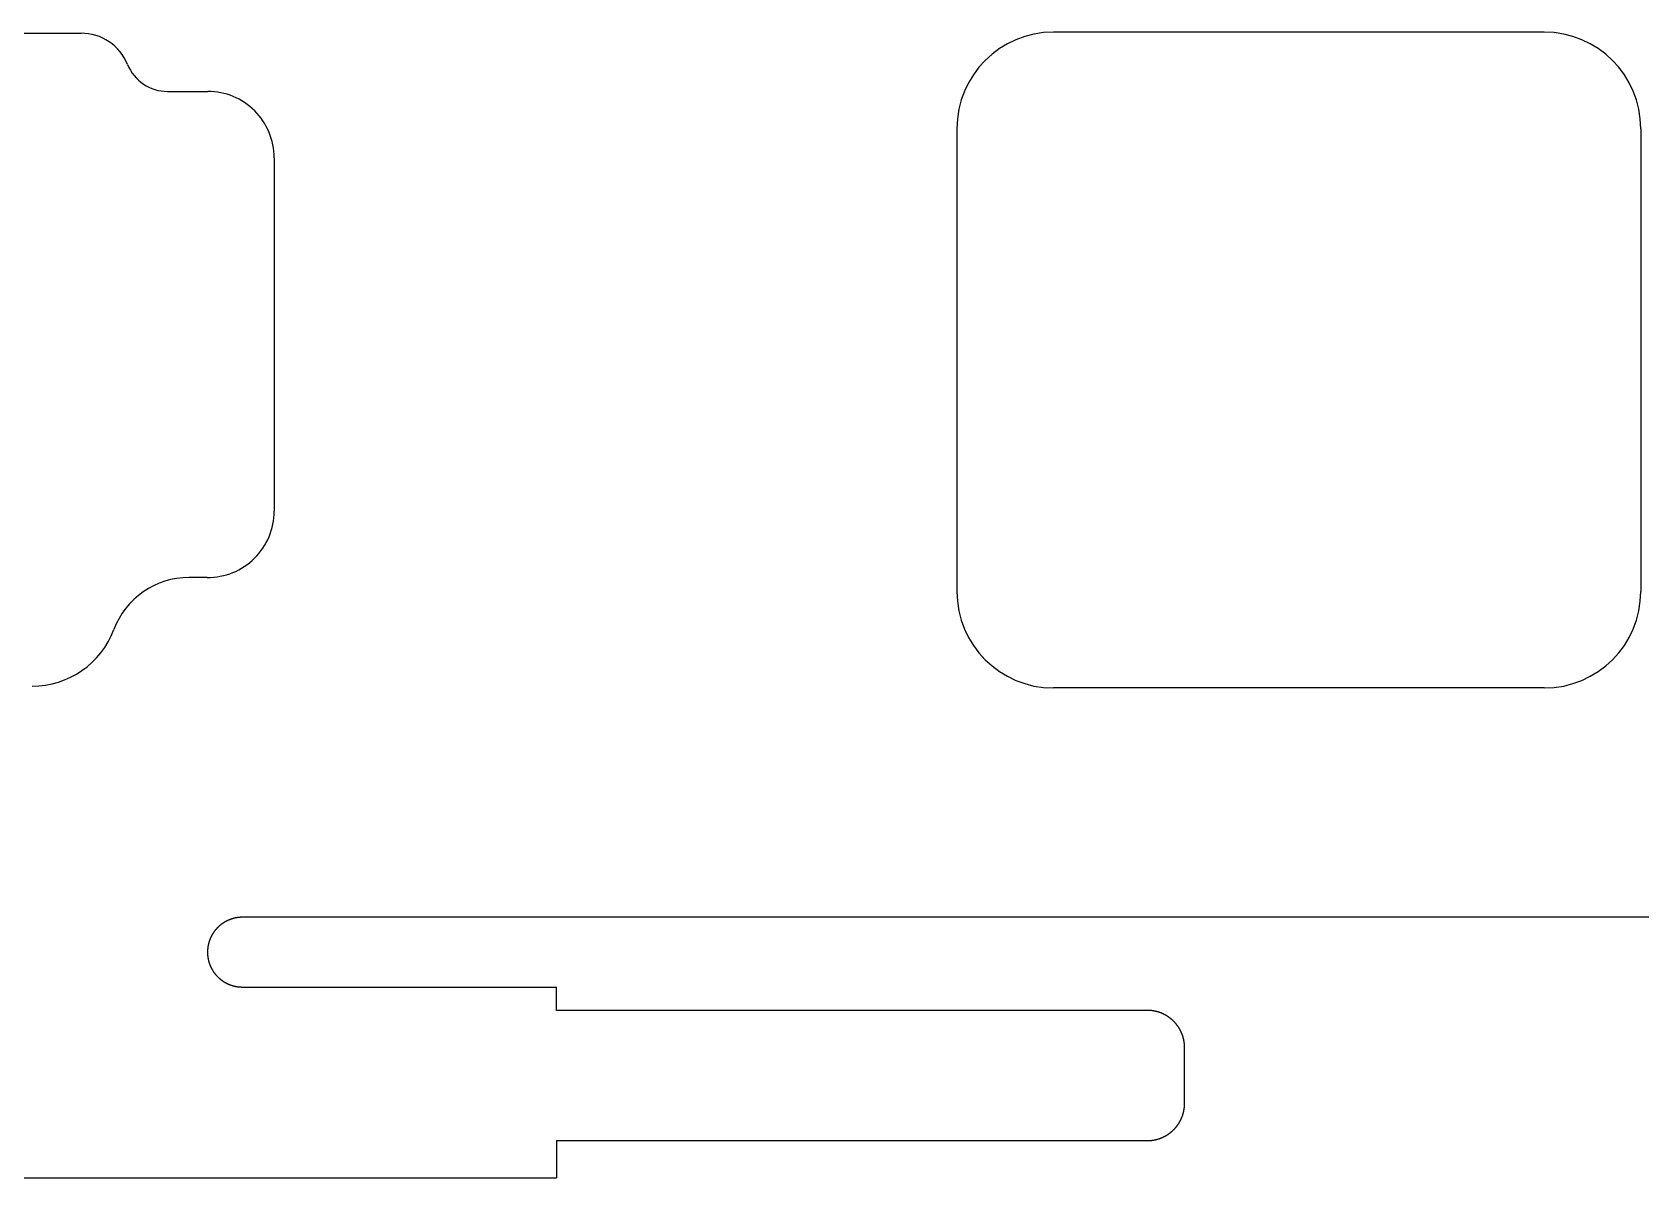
# Model space of a CAD drawing. Header units: millimetres. Extents: x -11 to 340, y -118 to 18.
# Drawn here: x 168.04 to 202.61, y -117.6 to -92.96 of the extents above; entities that cross this region are included whole.
import ezdxf

# ---------------------------------------------------------------- set-up
doc = ezdxf.new("R2010")
doc.units = ezdxf.units.MM
doc.header["$MEASUREMENT"] = 0
doc.layers.add('BLACK', color=7, linetype='CONTINUOUS')

msp = doc.modelspace()

# ---------------------------------------------------------------- linework, layer by layer
at = {"layer": 'BLACK', "linetype": 'Continuous'}
for p, q in [((145.234875, -92.9849), (169.090075, -92.9849)), ((200.5375, -92.9625), (189.987499, -92.9625)), ((170.947275, -94.23706), (171.812875, -94.23706)), ((187.9125, -95.0375), (187.9125, -104.987501)), ((202.6125, -95.0375), (202.6125, -104.9875)), ((173.237865, -95.66206), (173.237865, -103.2629)), ((171.800958, -104.68794), (171.408825, -104.68794)), ((200.5375, -107.0625), (189.9875, -107.0625)), ((172.349714, -112.021298), (172.342311, -112.023455)), ((172.357139, -112.019217), (172.349714, -112.021298)), ((172.364586, -112.017213), (172.357139, -112.019217)), ((172.372054, -112.015286), (172.364586, -112.017213)), ((172.379542, -112.013436), (172.372054, -112.015286)), ((172.387051, -112.011664), (172.379542, -112.013436)), ((172.394579, -112.009969), (172.387051, -112.011664)), ((172.402126, -112.008352), (172.394579, -112.009969)), ((172.409691, -112.006813), (172.402126, -112.008352)), ((172.417274, -112.005351), (172.409691, -112.006813)), ((172.424874, -112.003968), (172.417274, -112.005351)), ((172.432492, -112.002663), (172.424874, -112.003968)), ((172.440125, -112.001436), (172.432492, -112.002663)), ((172.447774, -112.000287), (172.440125, -112.001436)), ((172.455438, -111.999217), (172.447774, -112.000287)), ((172.463117, -111.998226), (172.455438, -111.999217)), ((172.470811, -111.997313), (172.463117, -111.998226)), ((172.478518, -111.996479), (172.470811, -111.997313)), ((172.486238, -111.995725), (172.478518, -111.996479)), ((172.493971, -111.995049), (172.486238, -111.995725)), ((172.501717, -111.994452), (172.493971, -111.995049)), ((172.509475, -111.993935), (172.501717, -111.994452)), ((172.517244, -111.993497), (172.509475, -111.993935)), ((172.525025, -111.993138), (172.517244, -111.993497)), ((172.532816, -111.992859), (172.525025, -111.993138)), ((172.540618, -111.99266), (172.532816, -111.992859)), ((172.548429, -111.99254), (172.540618, -111.99266)), ((172.55625, -111.9925), (172.548429, -111.99254)), ((216.76605, -111.9925), (172.55625, -111.9925)), ((171.908118, -112.364866), (171.906174, -112.368215)), ((171.91008, -112.361526), (171.908118, -112.364866)), ((171.912058, -112.358197), (171.91008, -112.361526)), ((171.914055, -112.354877), (171.912058, -112.358197)), ((171.916068, -112.351567), (171.914055, -112.354877)), ((171.9181, -112.348267), (171.916068, -112.351567)), ((171.920148, -112.344978), (171.9181, -112.348267)), ((171.922213, -112.341698), (171.920148, -112.344978)), ((171.924296, -112.33843), (171.922213, -112.341698)), ((171.926396, -112.335171), (171.924296, -112.33843)), ((171.928512, -112.331924), (171.926396, -112.335171)), ((171.930646, -112.328686), (171.928512, -112.331924)), ((171.932796, -112.32546), (171.930646, -112.328686)), ((171.934964, -112.322244), (171.932796, -112.32546)), ((171.937148, -112.31904), (171.934964, -112.322244)), ((171.939349, -112.315845), (171.937148, -112.31904)), ((171.941566, -112.312663), (171.939349, -112.315845)), ((171.9438, -112.309491), (171.941566, -112.312663)), ((171.946051, -112.306332), (171.9438, -112.309491)), ((171.948318, -112.303182), (171.946051, -112.306332)), ((171.950601, -112.300045), (171.948318, -112.303182)), ((171.952901, -112.296919), (171.950601, -112.300045)), ((171.955217, -112.293806), (171.952901, -112.296919)), ((171.95755, -112.290703), (171.955217, -112.293806)), ((171.959898, -112.287613), (171.95755, -112.290703)), ((171.962262, -112.284534), (171.959898, -112.287613)), ((171.964643, -112.281467), (171.962262, -112.284534)), ((171.967039, -112.278413), (171.964643, -112.281467)), ((171.969451, -112.275371), (171.967039, -112.278413)), ((171.97188, -112.27234), (171.969451, -112.275371)), ((171.974323, -112.269323), (171.97188, -112.27234)), ((171.976783, -112.266317), (171.974323, -112.269323)), ((171.979258, -112.263325), (171.976783, -112.266317)), ((171.981749, -112.260345), (171.979258, -112.263325)), ((171.984254, -112.257378), (171.981749, -112.260345)), ((171.986776, -112.254423), (171.984254, -112.257378)), ((171.989312, -112.251482), (171.986776, -112.254423)), ((171.991864, -112.248553), (171.989312, -112.251482)), ((171.994431, -112.245638), (171.991864, -112.248553)), ((171.997013, -112.242735), (171.994431, -112.245638)), ((171.99961, -112.239846), (171.997013, -112.242735)), ((172.002222, -112.23697), (171.99961, -112.239846)), ((172.004849, -112.234108), (172.002222, -112.23697)), ((172.007491, -112.231259), (172.004849, -112.234108)), ((172.010147, -112.228424), (172.007491, -112.231259)), ((172.012818, -112.225603), (172.010147, -112.228424)), ((172.015503, -112.222795), (172.012818, -112.225603)), ((172.018202, -112.220001), (172.015503, -112.222795)), ((172.020917, -112.217221), (172.018202, -112.220001)), ((172.023645, -112.214455), (172.020917, -112.217221)), ((172.026387, -112.211703), (172.023645, -112.214455)), ((172.031915, -112.206242), (172.026387, -112.211703)), ((172.037498, -112.200838), (172.031915, -112.206242)), ((172.043136, -112.195493), (172.037498, -112.200838)), ((172.048828, -112.190206), (172.043136, -112.195493)), ((172.054575, -112.184978), (172.048828, -112.190206)), ((172.060374, -112.17981), (172.054575, -112.184978)), ((172.066226, -112.174702), (172.060374, -112.17981)), ((172.072129, -112.169656), (172.066226, -112.174702)), ((172.078083, -112.164671), (172.072129, -112.169656)), ((172.084087, -112.159749), (172.078083, -112.164671)), ((172.090141, -112.154889), (172.084087, -112.159749)), ((172.096244, -112.150093), (172.090141, -112.154889)), ((172.102395, -112.145361), (172.096244, -112.150093)), ((172.108593, -112.140693), (172.102395, -112.145361)), ((172.114838, -112.13609), (172.108593, -112.140693)), ((172.121128, -112.131553), (172.114838, -112.13609)), ((172.127464, -112.127081), (172.121128, -112.131553)), ((172.133844, -112.122676), (172.127464, -112.127081)), ((172.140268, -112.118338), (172.133844, -112.122676)), ((172.146734, -112.114068), (172.140268, -112.118338)), ((172.153243, -112.109866), (172.146734, -112.114068)), ((172.159794, -112.105732), (172.153243, -112.109866)), ((172.166385, -112.101666), (172.159794, -112.105732)), ((172.173016, -112.09767), (172.166385, -112.101666)), ((172.179687, -112.093744), (172.173016, -112.09767)), ((172.186396, -112.089887), (172.179687, -112.093744)), ((172.193142, -112.086102), (172.186396, -112.089887)), ((172.199926, -112.082386), (172.193142, -112.086102)), ((172.206747, -112.078743), (172.199926, -112.082386)), ((172.213603, -112.07517), (172.206747, -112.078743)), ((172.220493, -112.07167), (172.213603, -112.07517)), ((172.227419, -112.068242), (172.220493, -112.07167)), ((172.234377, -112.064886), (172.227419, -112.068242)), ((172.241369, -112.061604), (172.234377, -112.064886)), ((172.248392, -112.058394), (172.241369, -112.061604)), ((172.255447, -112.055258), (172.248392, -112.058394)), ((172.262533, -112.052196), (172.255447, -112.055258)), ((172.269648, -112.049208), (172.262533, -112.052196)), ((172.276793, -112.046294), (172.269648, -112.049208)), ((172.283967, -112.043455), (172.276793, -112.046294)), ((172.291169, -112.040691), (172.283967, -112.043455)), ((172.298398, -112.038002), (172.291169, -112.040691)), ((172.305654, -112.035388), (172.298398, -112.038002)), ((172.312936, -112.032849), (172.305654, -112.035388)), ((172.320243, -112.030387), (172.312936, -112.032849)), ((172.327575, -112.028), (172.320243, -112.030387)), ((172.334931, -112.02569), (172.327575, -112.028)), ((172.342311, -112.023455), (172.334931, -112.02569)), ((171.806923, -112.710444), (171.806769, -112.714341)), ((171.807097, -112.706547), (171.806923, -112.710444)), ((171.80729, -112.702655), (171.807097, -112.706547)), ((171.807504, -112.698763), (171.80729, -112.702655)), ((171.807738, -112.694877), (171.807504, -112.698763)), ((171.807991, -112.690991), (171.807738, -112.694877)), ((171.808264, -112.687111), (171.807991, -112.690991)), ((171.808558, -112.683231), (171.808264, -112.687111)), ((171.808871, -112.679356), (171.808558, -112.683231)), ((171.809203, -112.675483), (171.808871, -112.679356)), ((171.809556, -112.671615), (171.809203, -112.675483)), ((171.809929, -112.667747), (171.809556, -112.671615)), ((171.810321, -112.663886), (171.809929, -112.667747)), ((171.810733, -112.660025), (171.810321, -112.663886)), ((171.811165, -112.656171), (171.810733, -112.660025)), ((171.811616, -112.652317), (171.811165, -112.656171)), ((171.812088, -112.648469), (171.811616, -112.652317)), ((171.812579, -112.644622), (171.812088, -112.648469)), ((171.81309, -112.640782), (171.812579, -112.644622)), ((171.81362, -112.636943), (171.81309, -112.640782)), ((171.81417, -112.63311), (171.81362, -112.636943)), ((171.81474, -112.629278), (171.81417, -112.63311)), ((171.81533, -112.625453), (171.81474, -112.629278)), ((171.815939, -112.621629), (171.81533, -112.625453)), ((171.816568, -112.617812), (171.815939, -112.621629)), ((171.817216, -112.613996), (171.816568, -112.617812)), ((171.817884, -112.610187), (171.817216, -112.613996)), ((171.818572, -112.60638), (171.817884, -112.610187)), ((171.819279, -112.602579), (171.818572, -112.60638)), ((171.820006, -112.598781), (171.819279, -112.602579)), ((171.820752, -112.594989), (171.820006, -112.598781)), ((171.821518, -112.591199), (171.820752, -112.594989)), ((171.822303, -112.587416), (171.821518, -112.591199)), ((171.823108, -112.583636), (171.822303, -112.587416)), ((171.823932, -112.579862), (171.823108, -112.583636)), ((171.824776, -112.576091), (171.823932, -112.579862)), ((171.825639, -112.572327), (171.824776, -112.576091)), ((171.826522, -112.568566), (171.825639, -112.572327)), ((171.827424, -112.564812), (171.826522, -112.568566)), ((171.828346, -112.561061), (171.827424, -112.564812)), ((171.829286, -112.557317), (171.828346, -112.561061)), ((171.830246, -112.553576), (171.829286, -112.557317)), ((171.831226, -112.549843), (171.830246, -112.553576)), ((171.832225, -112.546112), (171.831226, -112.549843)), ((171.833242, -112.54239), (171.832225, -112.546112)), ((171.83428, -112.53867), (171.833242, -112.54239)), ((171.835336, -112.534958), (171.83428, -112.53867)), ((171.836412, -112.53125), (171.835336, -112.534958)), ((171.837507, -112.52755), (171.836412, -112.53125)), ((171.838621, -112.523853), (171.837507, -112.52755)), ((171.839754, -112.520165), (171.838621, -112.523853)), ((171.840907, -112.51648), (171.839754, -112.520165)), ((171.842078, -112.512803), (171.840907, -112.51648)), ((171.843269, -112.50913), (171.842078, -112.512803)), ((171.844478, -112.505466), (171.843269, -112.50913)), ((171.845707, -112.501805), (171.844478, -112.505466)), ((171.846954, -112.498154), (171.845707, -112.501805)), ((171.848221, -112.494506), (171.846954, -112.498154)), ((171.849506, -112.490867), (171.848221, -112.494506)), ((171.850811, -112.487233), (171.849506, -112.490867)), ((171.852134, -112.483607), (171.850811, -112.487233)), ((171.853476, -112.479986), (171.852134, -112.483607)), ((171.854837, -112.476374), (171.853476, -112.479986)), ((171.856217, -112.472766), (171.854837, -112.476374)), ((171.857615, -112.469168), (171.856217, -112.472766)), ((171.859032, -112.465575), (171.857615, -112.469168)), ((171.860468, -112.461991), (171.859032, -112.465575)), ((171.861923, -112.458412), (171.860468, -112.461991)), ((171.863396, -112.454842), (171.861923, -112.458412)), ((171.864888, -112.451278), (171.863396, -112.454842)), ((171.866398, -112.447724), (171.864888, -112.451278)), ((171.867927, -112.444175), (171.866398, -112.447724)), ((171.869474, -112.440635), (171.867927, -112.444175)), ((171.871041, -112.437102), (171.869474, -112.440635)), ((171.872625, -112.433578), (171.871041, -112.437102)), ((171.874228, -112.43006), (171.872625, -112.433578)), ((171.875848, -112.426552), (171.874228, -112.43006)), ((171.877488, -112.423051), (171.875848, -112.426552)), ((171.879145, -112.419559), (171.877488, -112.423051)), ((171.880822, -112.416074), (171.879145, -112.419559)), ((171.882515, -112.412599), (171.880822, -112.416074)), ((171.884228, -112.409131), (171.882515, -112.412599)), ((171.885958, -112.405673), (171.884228, -112.409131)), ((171.887707, -112.402222), (171.885958, -112.405673)), ((171.889473, -112.398781), (171.887707, -112.402222)), ((171.891257, -112.395348), (171.889473, -112.398781)), ((171.893059, -112.391925), (171.891257, -112.395348)), ((171.89488, -112.388509), (171.893059, -112.391925)), ((171.896717, -112.385104), (171.89488, -112.388509)), ((171.898574, -112.381707), (171.896717, -112.385104)), ((171.900447, -112.378321), (171.898574, -112.381707)), ((171.902339, -112.374942), (171.900447, -112.378321)), ((171.904247, -112.371574), (171.902339, -112.374942)), ((171.906174, -112.368215), (171.904247, -112.371574)), ((171.806265, -112.737786), (171.80625, -112.741704)), ((171.80625, -112.741704), (171.80625, -112.7425)), ((171.80625, -112.7425), (171.80629, -112.750321)), ((171.806299, -112.733874), (171.806265, -112.737786)), ((171.80629, -112.750321), (171.80641, -112.758132)), ((171.806353, -112.729961), (171.806299, -112.733874)), ((171.806427, -112.726054), (171.806353, -112.729961)), ((171.80641, -112.758132), (171.806609, -112.765934)), ((171.806521, -112.722146), (171.806427, -112.726054)), ((171.806635, -112.718243), (171.806521, -112.722146)), ((171.806609, -112.765934), (171.806888, -112.773725)), ((171.806769, -112.714341), (171.806635, -112.718243)), ((171.806888, -112.773725), (171.807247, -112.781506)), ((171.807247, -112.781506), (171.807685, -112.789275)), ((171.807685, -112.789275), (171.808202, -112.797033)), ((171.808202, -112.797033), (171.808799, -112.804779)), ((171.808799, -112.804779), (171.809475, -112.812512)), ((171.809475, -112.812512), (171.810229, -112.820232)), ((171.810229, -112.820232), (171.811063, -112.82794)), ((171.811063, -112.82794), (171.811976, -112.835633)), ((171.811976, -112.835633), (171.812967, -112.843312)), ((171.812967, -112.843312), (171.814037, -112.850976)), ((171.814037, -112.850976), (171.815186, -112.858625)), ((171.815186, -112.858625), (171.816413, -112.866259)), ((171.816413, -112.866259), (171.817718, -112.873876)), ((171.817718, -112.873876), (171.819101, -112.881476)), ((171.819101, -112.881476), (171.820563, -112.889059)), ((171.820563, -112.889059), (171.822102, -112.896624)), ((171.822102, -112.896624), (171.823719, -112.904171)), ((171.823719, -112.904171), (171.825414, -112.911699)), ((171.825414, -112.911699), (171.827186, -112.919208)), ((171.827186, -112.919208), (171.829036, -112.926696)), ((171.829036, -112.926696), (171.830963, -112.934164)), ((171.830963, -112.934164), (171.832967, -112.941611)), ((171.832967, -112.941611), (171.835048, -112.949036)), ((171.835048, -112.949036), (171.837205, -112.956439)), ((171.837205, -112.956439), (171.83944, -112.963819)), ((171.83944, -112.963819), (171.84175, -112.971175)), ((171.84175, -112.971175), (171.844137, -112.978507)), ((171.844137, -112.978507), (171.846599, -112.985815)), ((171.846599, -112.985815), (171.849138, -112.993097)), ((171.849138, -112.993097), (171.851751, -113.000352)), ((171.851751, -113.000352), (171.854441, -113.007582)), ((171.854441, -113.007582), (171.857205, -113.014783)), ((171.857205, -113.014783), (171.860044, -113.021957)), ((171.860044, -113.021957), (171.862958, -113.029102)), ((171.862958, -113.029102), (171.865946, -113.036218)), ((171.865946, -113.036218), (171.869008, -113.043303)), ((171.869008, -113.043303), (171.872144, -113.050358)), ((171.872144, -113.050358), (171.875354, -113.057382)), ((171.875354, -113.057382), (171.878636, -113.064373)), ((171.878636, -113.064373), (171.881992, -113.071332)), ((171.881992, -113.071332), (171.88542, -113.078257)), ((171.88542, -113.078257), (171.88892, -113.085148)), ((171.88892, -113.085148), (171.892493, -113.092004)), ((171.892493, -113.092004), (171.896136, -113.098824)), ((171.896136, -113.098824), (171.899851, -113.105608)), ((171.899851, -113.105608), (171.903637, -113.112355)), ((171.903637, -113.112355), (171.907494, -113.119064)), ((171.907494, -113.119064), (171.91142, -113.125734)), ((171.91142, -113.125734), (171.915416, -113.132365)), ((171.915416, -113.132365), (171.919481, -113.138956)), ((171.919481, -113.138956), (171.923616, -113.145507)), ((171.923616, -113.145507), (171.927818, -113.152016)), ((171.927818, -113.152016), (171.932088, -113.158483)), ((171.932088, -113.158483), (171.936426, -113.164906)), ((171.936426, -113.164906), (171.940831, -113.171286)), ((171.940831, -113.171286), (171.945302, -113.177622)), ((171.945302, -113.177622), (171.94984, -113.183913)), ((171.94984, -113.183913), (171.954443, -113.190157)), ((171.954443, -113.190157), (171.95911, -113.196355)), ((171.95911, -113.196355), (171.963843, -113.202506)), ((171.963843, -113.202506), (171.968639, -113.208609)), ((171.968639, -113.208609), (171.973499, -113.214663)), ((171.973499, -113.214663), (171.978421, -113.220667)), ((171.978421, -113.220667), (171.983406, -113.226621)), ((171.983406, -113.226621), (171.988452, -113.232525)), ((171.988452, -113.232525), (171.99356, -113.238376)), ((171.99356, -113.238376), (171.998728, -113.244175)), ((171.998728, -113.244175), (172.003955, -113.249922)), ((172.003955, -113.249922), (172.009242, -113.255614)), ((172.009242, -113.255614), (172.014588, -113.261252)), ((172.014588, -113.261252), (172.019992, -113.266835)), ((172.019992, -113.266835), (172.025453, -113.272363)), ((172.025453, -113.272363), (172.028205, -113.275105)), ((172.028205, -113.275105), (172.030971, -113.277834)), ((172.030971, -113.277834), (172.033751, -113.280548)), ((172.033751, -113.280548), (172.036545, -113.283247)), ((172.036545, -113.283247), (172.039352, -113.285933)), ((172.039352, -113.285933), (172.042174, -113.288603)), ((172.042174, -113.288603), (172.045009, -113.29126)), ((172.045009, -113.29126), (172.047858, -113.293901)), ((172.047858, -113.293901), (172.05072, -113.296528)), ((172.05072, -113.296528), (172.053596, -113.29914)), ((172.053596, -113.29914), (172.056485, -113.301737)), ((172.056485, -113.301737), (172.059387, -113.304319)), ((172.059387, -113.304319), (172.062303, -113.306886)), ((172.062303, -113.306886), (172.065231, -113.309438)), ((172.065231, -113.309438), (172.068173, -113.311974)), ((172.068173, -113.311974), (172.071127, -113.314496)), ((172.071127, -113.314496), (172.074094, -113.317002)), ((172.074094, -113.317002), (172.077075, -113.319492)), ((172.077075, -113.319492), (172.080067, -113.321967)), ((172.080067, -113.321967), (172.083073, -113.324427)), ((172.083073, -113.324427), (172.08609, -113.32687)), ((172.08609, -113.32687), (172.08912, -113.329299)), ((172.08912, -113.329299), (172.092162, -113.331711)), ((172.092162, -113.331711), (172.095217, -113.334107)), ((172.095217, -113.334107), (172.098283, -113.336488)), ((172.098283, -113.336488), (172.101362, -113.338852)), ((172.101362, -113.338852), (172.104452, -113.3412)), ((172.104452, -113.3412), (172.107555, -113.343533)), ((172.107555, -113.343533), (172.110669, -113.345849)), ((172.110669, -113.345849), (172.113795, -113.348149)), ((172.113795, -113.348149), (172.116932, -113.350432)), ((172.116932, -113.350432), (172.120081, -113.352699)), ((172.120081, -113.352699), (172.123241, -113.35495)), ((172.123241, -113.35495), (172.126413, -113.357184)), ((172.126413, -113.357184), (172.129595, -113.359401)), ((172.129595, -113.359401), (172.132789, -113.361602)), ((172.132789, -113.361602), (172.135994, -113.363786)), ((172.135994, -113.363786), (172.13921, -113.365954)), ((172.13921, -113.365954), (172.142436, -113.368104)), ((172.142436, -113.368104), (172.145673, -113.370238)), ((172.145673, -113.370238), (172.148921, -113.372354)), ((172.148921, -113.372354), (172.15218, -113.374454)), ((172.15218, -113.374454), (172.155448, -113.376537)), ((172.155448, -113.376537), (172.158728, -113.378602)), ((172.158728, -113.378602), (172.162017, -113.38065)), ((172.162017, -113.38065), (172.165317, -113.382682)), ((172.165317, -113.382682), (172.168626, -113.384695)), ((172.168626, -113.384695), (172.171947, -113.386692)), ((172.171947, -113.386692), (172.175276, -113.38867)), ((172.175276, -113.38867), (172.178616, -113.390632)), ((172.178616, -113.390632), (172.181964, -113.392576)), ((172.181964, -113.392576), (172.185324, -113.394503)), ((172.185324, -113.394503), (172.188692, -113.396412)), ((172.188692, -113.396412), (172.19207, -113.398303)), ((172.19207, -113.398303), (172.195457, -113.400176)), ((172.195457, -113.400176), (172.198854, -113.402033)), ((172.198854, -113.402033), (172.202259, -113.40387)), ((172.202259, -113.40387), (172.205674, -113.405691)), ((172.205674, -113.405691), (172.209097, -113.407493)), ((172.209097, -113.407493), (172.212531, -113.409277)), ((172.212531, -113.409277), (172.215972, -113.411043)), ((172.215972, -113.411043), (172.219423, -113.412792)), ((172.219423, -113.412792), (172.222881, -113.414522)), ((172.222881, -113.414522), (172.226349, -113.416235)), ((172.226349, -113.416235), (172.229824, -113.417928)), ((172.229824, -113.417928), (172.233309, -113.419605)), ((172.233309, -113.419605), (172.2368, -113.421262)), ((172.2368, -113.421262), (172.240302, -113.422902)), ((172.240302, -113.422902), (172.24381, -113.424522)), ((172.24381, -113.424522), (172.247328, -113.426125)), ((172.247328, -113.426125), (172.250851, -113.427709)), ((172.250851, -113.427709), (172.254385, -113.429275)), ((172.254385, -113.429275), (172.257924, -113.430823)), ((172.257924, -113.430823), (172.261473, -113.432352)), ((172.261473, -113.432352), (172.265028, -113.433862)), ((172.265028, -113.433862), (172.268592, -113.435354)), ((172.268592, -113.435354), (172.272162, -113.436827)), ((172.272162, -113.436827), (172.27574, -113.438282)), ((172.27574, -113.438282), (172.279324, -113.439718)), ((172.279324, -113.439718), (172.282918, -113.441135)), ((172.282918, -113.441135), (172.286516, -113.442533)), ((172.286516, -113.442533), (172.290123, -113.443913)), ((172.290123, -113.443913), (172.293735, -113.445274)), ((172.293735, -113.445274), (172.297356, -113.446616)), ((172.297356, -113.446616), (172.300982, -113.447939)), ((172.300982, -113.447939), (172.304617, -113.449244)), ((172.304617, -113.449244), (172.308256, -113.450529)), ((172.308256, -113.450529), (172.311903, -113.451796)), ((172.311903, -113.451796), (172.315555, -113.453043)), ((172.315555, -113.453043), (172.319215, -113.454272)), ((172.319215, -113.454272), (172.32288, -113.455481)), ((172.32288, -113.455481), (172.326553, -113.456672)), ((172.326553, -113.456672), (172.330229, -113.457843)), ((172.330229, -113.457843), (172.333914, -113.458996)), ((172.333914, -113.458996), (172.337603, -113.460129)), ((172.337603, -113.460129), (172.3413, -113.461243)), ((172.3413, -113.461243), (172.345, -113.462338)), ((172.345, -113.462338), (172.348708, -113.463414)), ((172.348708, -113.463414), (172.35242, -113.46447)), ((172.35242, -113.46447), (172.356139, -113.465508)), ((172.356139, -113.465508), (172.359862, -113.466525)), ((172.359862, -113.466525), (172.363592, -113.467524)), ((172.363592, -113.467524), (172.367326, -113.468504)), ((172.367326, -113.468504), (172.371067, -113.469464)), ((172.371067, -113.469464), (172.37481, -113.470404)), ((172.37481, -113.470404), (172.378562, -113.471326)), ((172.378562, -113.471326), (172.382316, -113.472228)), ((172.382316, -113.472228), (172.386077, -113.473111)), ((172.386077, -113.473111), (172.389841, -113.473974)), ((172.389841, -113.473974), (172.393612, -113.474818)), ((172.393612, -113.474818), (172.397385, -113.475642)), ((172.397385, -113.475642), (172.401166, -113.476447)), ((172.401166, -113.476447), (172.404949, -113.477232)), ((172.404949, -113.477232), (172.408738, -113.477998)), ((172.408738, -113.477998), (172.41253, -113.478744)), ((172.41253, -113.478744), (172.416329, -113.479471)), ((172.416329, -113.479471), (172.420129, -113.480178)), ((172.420129, -113.480178), (172.423937, -113.480866)), ((172.423937, -113.480866), (172.427746, -113.481534)), ((172.427746, -113.481534), (172.431561, -113.482182)), ((172.431561, -113.482182), (172.435379, -113.482811)), ((172.435379, -113.482811), (172.439202, -113.48342)), ((172.439202, -113.48342), (172.443028, -113.48401)), ((172.443028, -113.48401), (172.446859, -113.48458)), ((172.446859, -113.48458), (172.450692, -113.48513)), ((172.450692, -113.48513), (172.454532, -113.48566)), ((172.454532, -113.48566), (172.458372, -113.486171)), ((172.458372, -113.486171), (172.462219, -113.486662)), ((172.462219, -113.486662), (172.466067, -113.487134)), ((172.466067, -113.487134), (172.46992, -113.487585)), ((172.46992, -113.487585), (172.473775, -113.488017)), ((172.473775, -113.488017), (172.477636, -113.488429)), ((172.477636, -113.488429), (172.481497, -113.488821)), ((172.481497, -113.488821), (172.485364, -113.489194)), ((172.485364, -113.489194), (172.489232, -113.489547)), ((172.489232, -113.489547), (172.493106, -113.489879)), ((172.493106, -113.489879), (172.49698, -113.490192)), ((172.49698, -113.490192), (172.50086, -113.490486)), ((172.50086, -113.490486), (172.504741, -113.490759)), ((172.504741, -113.490759), (172.508627, -113.491012)), ((172.508627, -113.491012), (172.512513, -113.491246)), ((172.512513, -113.491246), (172.516404, -113.49146)), ((172.516404, -113.49146), (172.520296, -113.491653)), ((172.520296, -113.491653), (172.524194, -113.491827)), ((172.524194, -113.491827), (172.528091, -113.491981)), ((172.528091, -113.491981), (172.531993, -113.492115)), ((172.531993, -113.492115), (172.535896, -113.492229)), ((172.535896, -113.492229), (172.539803, -113.492323)), ((172.539803, -113.492323), (172.543711, -113.492397)), ((172.543711, -113.492397), (172.547624, -113.492451)), ((172.547624, -113.492451), (172.551536, -113.492485)), ((172.551536, -113.492485), (172.555453, -113.4925)), ((172.555453, -113.4925), (172.55625, -113.4925)), ((172.55625, -113.4925), (179.30625, -113.4925)), ((179.30625, -113.995029), (179.30625, -113.4925)), ((192.00625, -113.995029), (179.30625, -113.995029)), ((192.006978, -113.995029), (192.00625, -113.995029)), ((192.011023, -113.995043), (192.006978, -113.995029)), ((192.015064, -113.995077), (192.011023, -113.995043)), ((192.019105, -113.99513), (192.015064, -113.995077)), ((192.023141, -113.995204), (192.019105, -113.99513)), ((192.027177, -113.995297), (192.023141, -113.995204)), ((192.031208, -113.995411), (192.027177, -113.995297)), ((192.035239, -113.995544), (192.031208, -113.995411)), ((192.039265, -113.995698), (192.035239, -113.995544)), ((192.043291, -113.995871), (192.039265, -113.995698)), ((192.047311, -113.996065), (192.043291, -113.995871)), ((192.051332, -113.996278), (192.047311, -113.996065)), ((192.055346, -113.996511), (192.051332, -113.996278)), ((192.059361, -113.996764), (192.055346, -113.996511)), ((192.06337, -113.997037), (192.059361, -113.996764)), ((192.067378, -113.99733), (192.06337, -113.997037)), ((192.071381, -113.997642), (192.067378, -113.99733)), ((192.075384, -113.997975), (192.071381, -113.997642)), ((192.079381, -113.998327), (192.075384, -113.997975)), ((192.083377, -113.998699), (192.079381, -113.998327)), ((192.087367, -113.999091), (192.083377, -113.998699)), ((192.091356, -113.999503), (192.087367, -113.999091)), ((192.09534, -113.999934), (192.091356, -113.999503)), ((192.099323, -114.000385), (192.09534, -113.999934)), ((192.103299, -114.000856), (192.099323, -114.000385)), ((192.107275, -114.001347), (192.103299, -114.000856)), ((192.111245, -114.001857), (192.107275, -114.001347)), ((192.115213, -114.002387), (192.111245, -114.001857)), ((192.119175, -114.002937), (192.115213, -114.002387)), ((192.123136, -114.003507), (192.119175, -114.002937)), ((192.127091, -114.004096), (192.123136, -114.003507)), ((192.131044, -114.004705), (192.127091, -114.004096)), ((192.134991, -114.005333), (192.131044, -114.004705)), ((192.138936, -114.005982), (192.134991, -114.005333)), ((192.142874, -114.006649), (192.138936, -114.005982)), ((192.146811, -114.007337), (192.142874, -114.006649)), ((192.150742, -114.008044), (192.146811, -114.007337)), ((192.15467, -114.008771), (192.150742, -114.008044)), ((192.158592, -114.009516), (192.15467, -114.008771)), ((192.162511, -114.010282), (192.158592, -114.009516)), ((192.166424, -114.011067), (192.162511, -114.010282)), ((192.170335, -114.011872), (192.166424, -114.011067)), ((192.174239, -114.012696), (192.170335, -114.011872)), ((192.17814, -114.01354), (192.174239, -114.012696)), ((192.182034, -114.014403), (192.17814, -114.01354)), ((192.185926, -114.015286), (192.182034, -114.014403)), ((192.189811, -114.016188), (192.185926, -114.015286)), ((192.193693, -114.017109), (192.189811, -114.016188)), ((192.197567, -114.01805), (192.193693, -114.017109)), ((192.201439, -114.01901), (192.197567, -114.01805)), ((192.205304, -114.01999), (192.201439, -114.01901)), ((192.209165, -114.020989), (192.205304, -114.01999)), ((192.213019, -114.022007), (192.209165, -114.020989)), ((192.21687, -114.023044), (192.213019, -114.022007)), ((192.220713, -114.024101), (192.21687, -114.023044)), ((192.224553, -114.025177), (192.220713, -114.024101)), ((192.228385, -114.026272), (192.224553, -114.025177)), ((192.232214, -114.027387), (192.228385, -114.026272)), ((192.236035, -114.02852), (192.232214, -114.027387)), ((192.239852, -114.029673), (192.236035, -114.02852)), ((192.243661, -114.030845), (192.239852, -114.029673)), ((192.247467, -114.032036), (192.243661, -114.030845)), ((192.251264, -114.033246), (192.247467, -114.032036)), ((192.255057, -114.034476), (192.251264, -114.033246)), ((192.258842, -114.035724), (192.255057, -114.034476)), ((192.262623, -114.036991), (192.258842, -114.035724)), ((192.266395, -114.038277), (192.262623, -114.036991)), ((192.270163, -114.039583), (192.266395, -114.038277)), ((192.273922, -114.040907), (192.270163, -114.039583)), ((192.277677, -114.04225), (192.273922, -114.040907)), ((192.281424, -114.043612), (192.277677, -114.04225)), ((192.285165, -114.044993), (192.281424, -114.043612)), ((192.288898, -114.046393), (192.285165, -114.044993)), ((192.292626, -114.047811), (192.288898, -114.046393)), ((192.296345, -114.049248), (192.292626, -114.047811)), ((192.300059, -114.050705), (192.296345, -114.049248)), ((192.303763, -114.052179), (192.300059, -114.050705)), ((192.307463, -114.053673), (192.303763, -114.052179)), ((192.311153, -114.055185), (192.307463, -114.053673)), ((192.314838, -114.056716), (192.311153, -114.055185)), ((192.318514, -114.058265), (192.314838, -114.056716)), ((192.322183, -114.059833), (192.318514, -114.058265)), ((192.325844, -114.061419), (192.322183, -114.059833)), ((192.329498, -114.063024), (192.325844, -114.061419)), ((192.333143, -114.064647), (192.329498, -114.063024)), ((192.336782, -114.066289), (192.333143, -114.064647)), ((192.340411, -114.067949), (192.336782, -114.066289)), ((192.344034, -114.069627), (192.340411, -114.067949)), ((192.347647, -114.071324), (192.344034, -114.069627)), ((192.351253, -114.073039), (192.347647, -114.071324)), ((192.35485, -114.074772), (192.351253, -114.073039)), ((192.35844, -114.076524), (192.35485, -114.074772)), ((192.362019, -114.078293), (192.35844, -114.076524)), ((192.365592, -114.080081), (192.362019, -114.078293)), ((192.369155, -114.081886), (192.365592, -114.080081)), ((192.37271, -114.08371), (192.369155, -114.081886)), ((192.376255, -114.085551), (192.37271, -114.08371)), ((192.379792, -114.087411), (192.376255, -114.085551)), ((192.38332, -114.089288), (192.379792, -114.087411)), ((192.386839, -114.091184), (192.38332, -114.089288)), ((192.390348, -114.093097), (192.386839, -114.091184)), ((192.393849, -114.095028), (192.390348, -114.093097)), ((192.39734, -114.096977), (192.393849, -114.095028)), ((192.400822, -114.098943), (192.39734, -114.096977)), ((192.404293, -114.100927), (192.400822, -114.098943)), ((192.407757, -114.102929), (192.404293, -114.100927)), ((192.411209, -114.104947), (192.407757, -114.102929)), ((192.414652, -114.106984), (192.411209, -114.104947)), ((192.418085, -114.109037), (192.414652, -114.106984)), ((192.421509, -114.111109), (192.418085, -114.109037)), ((192.424921, -114.113197), (192.421509, -114.111109)), ((192.428325, -114.115303), (192.424921, -114.113197)), ((192.431717, -114.117426), (192.428325, -114.115303)), ((192.4351, -114.119567), (192.431717, -114.117426)), ((192.438472, -114.121724), (192.4351, -114.119567)), ((192.441834, -114.123898), (192.438472, -114.121724)), ((192.445185, -114.126089), (192.441834, -114.123898)), ((192.448526, -114.128298), (192.445185, -114.126089)), ((192.451855, -114.130523), (192.448526, -114.128298)), ((192.455174, -114.132765), (192.451855, -114.130523)), ((192.458481, -114.135023), (192.455174, -114.132765)), ((192.461779, -114.137299), (192.458481, -114.135023)), ((192.465064, -114.139591), (192.461779, -114.137299)), ((192.468339, -114.1419), (192.465064, -114.139591)), ((192.471602, -114.144225), (192.468339, -114.1419)), ((192.474854, -114.146567), (192.471602, -114.144225)), ((192.478094, -114.148925), (192.474854, -114.146567)), ((192.481323, -114.151299), (192.478094, -114.148925)), ((192.48454, -114.15369), (192.481323, -114.151299)), ((192.487746, -114.156097), (192.48454, -114.15369)), ((192.490939, -114.15852), (192.487746, -114.156097)), ((192.494121, -114.160959), (192.490939, -114.15852)), ((192.49729, -114.163414), (192.494121, -114.160959)), ((192.500448, -114.165885), (192.49729, -114.163414)), ((192.503594, -114.168372), (192.500448, -114.165885)), ((192.506727, -114.170875), (192.503594, -114.168372)), ((192.509848, -114.173393), (192.506727, -114.170875)), ((192.512956, -114.175928), (192.509848, -114.173393)), ((192.516052, -114.178477), (192.512956, -114.175928)), ((192.519136, -114.181043), (192.516052, -114.178477)), ((192.522206, -114.183623), (192.519136, -114.181043)), ((192.525264, -114.18622), (192.522206, -114.183623)), ((192.528309, -114.188831), (192.525264, -114.18622)), ((192.531341, -114.191458), (192.528309, -114.188831)), ((192.53436, -114.1941), (192.531341, -114.191458)), ((192.537366, -114.196757), (192.53436, -114.1941)), ((192.540359, -114.199429), (192.537366, -114.196757)), ((192.543338, -114.202116), (192.540359, -114.199429)), ((192.546304, -114.204818), (192.543338, -114.202116)), ((192.549257, -114.207535), (192.546304, -114.204818)), ((192.552196, -114.210266), (192.549257, -114.207535)), ((192.555122, -114.213013), (192.552196, -114.210266)), ((192.558033, -114.215773), (192.555122, -114.213013)), ((192.560931, -114.218549), (192.558033, -114.215773)), ((192.563816, -114.221338), (192.560931, -114.218549)), ((192.566686, -114.224142), (192.563816, -114.221338)), ((192.569542, -114.22696), (192.566686, -114.224142)), ((192.575212, -114.232639), (192.569542, -114.22696)), ((192.580825, -114.238375), (192.575212, -114.232639)), ((192.586381, -114.244165), (192.580825, -114.238375)), ((192.591878, -114.250011), (192.586381, -114.244165)), ((192.597316, -114.25591), (192.591878, -114.250011)), ((192.602695, -114.261863), (192.597316, -114.25591)), ((192.608013, -114.267869), (192.602695, -114.261863)), ((192.613272, -114.273927), (192.608013, -114.267869)), ((192.618468, -114.280036), (192.613272, -114.273927)), ((192.623603, -114.286197), (192.618468, -114.280036)), ((192.628676, -114.292407), (192.623603, -114.286197)), ((192.633686, -114.298667), (192.628676, -114.292407)), ((192.638632, -114.304975), (192.633686, -114.298667)), ((192.643514, -114.311331), (192.638632, -114.304975)), ((192.648332, -114.317735), (192.643514, -114.311331)), ((192.653085, -114.324185), (192.648332, -114.317735)), ((192.657772, -114.330682), (192.653085, -114.324185)), ((192.662394, -114.337223), (192.657772, -114.330682)), ((192.666948, -114.343809), (192.662394, -114.337223)), ((192.671436, -114.350438), (192.666948, -114.343809)), ((192.675857, -114.357111), (192.671436, -114.350438)), ((192.68021, -114.363826), (192.675857, -114.357111)), ((192.684494, -114.370582), (192.68021, -114.363826)), ((192.68871, -114.37738), (192.684494, -114.370582)), ((192.692856, -114.384217), (192.68871, -114.37738)), ((192.696933, -114.391094), (192.692856, -114.384217)), ((192.70094, -114.39801), (192.696933, -114.391094)), ((192.704877, -114.404964), (192.70094, -114.39801)), ((192.708743, -114.411956), (192.704877, -114.404964)), ((192.712538, -114.418984), (192.708743, -114.411956)), ((192.716262, -114.426048), (192.712538, -114.418984)), ((192.719913, -114.433147), (192.716262, -114.426048)), ((192.723493, -114.440281), (192.719913, -114.433147)), ((192.727001, -114.447449), (192.723493, -114.440281)), ((192.730435, -114.45465), (192.727001, -114.447449)), ((192.733797, -114.461883), (192.730435, -114.45465)), ((192.737085, -114.469148), (192.733797, -114.461883)), ((192.7403, -114.476445), (192.737085, -114.469148)), ((192.743441, -114.483772), (192.7403, -114.476445)), ((192.746507, -114.491129), (192.743441, -114.483772)), ((192.7495, -114.498515), (192.746507, -114.491129)), ((192.752417, -114.50593), (192.7495, -114.498515)), ((192.75526, -114.513372), (192.752417, -114.50593)), ((192.758028, -114.520842), (192.75526, -114.513372)), ((192.76072, -114.528339), (192.758028, -114.520842)), ((192.763337, -114.535861), (192.76072, -114.528339)), ((192.765878, -114.543409), (192.763337, -114.535861)), ((192.768343, -114.550982), (192.765878, -114.543409)), ((192.770732, -114.558579), (192.768343, -114.550982)), ((192.773044, -114.566199), (192.770732, -114.558579)), ((192.77528, -114.573843), (192.773044, -114.566199)), ((192.777439, -114.581509), (192.77528, -114.573843)), ((192.779522, -114.589196), (192.777439, -114.581509)), ((192.781527, -114.596905), (192.779522, -114.589196)), ((192.783455, -114.604635), (192.781527, -114.596905)), ((192.785306, -114.612385), (192.783455, -114.604635)), ((192.787079, -114.620154), (192.785306, -114.612385)), ((192.788775, -114.627942), (192.787079, -114.620154)), ((192.790393, -114.635749), (192.788775, -114.627942)), ((192.791933, -114.643574), (192.790393, -114.635749)), ((192.793395, -114.651417), (192.791933, -114.643574)), ((192.794779, -114.659276), (192.793395, -114.651417)), ((192.796085, -114.667152), (192.794779, -114.659276)), ((192.797312, -114.675044), (192.796085, -114.667152)), ((192.798461, -114.682951), (192.797312, -114.675044)), ((192.799531, -114.690874), (192.798461, -114.682951)), ((192.800523, -114.698811), (192.799531, -114.690874)), ((192.801436, -114.706762), (192.800523, -114.698811)), ((192.80227, -114.714726), (192.801436, -114.706762)), ((192.803025, -114.722704), (192.80227, -114.714726)), ((192.803701, -114.730695), (192.803025, -114.722704)), ((192.804297, -114.738698), (192.803701, -114.730695)), ((192.804815, -114.746713), (192.804297, -114.738698)), ((192.805253, -114.754739), (192.804815, -114.746713)), ((192.805612, -114.762776), (192.805253, -114.754739)), ((192.805891, -114.770825), (192.805612, -114.762776)), ((192.80609, -114.778883), (192.805891, -114.770825)), ((192.80621, -114.786951), (192.80609, -114.778883)), ((192.80625, -114.795029), (192.80621, -114.786951)), ((192.80625, -115.995029), (192.80625, -114.795029)), ((192.786876, -116.170813), (192.787739, -116.166919)), ((192.787739, -116.166919), (192.788583, -116.163018)), ((192.788583, -116.163018), (192.789407, -116.159114)), ((192.789407, -116.159114), (192.790212, -116.155203)), ((192.790212, -116.155203), (192.790997, -116.151291)), ((192.790997, -116.151291), (192.791763, -116.147371)), ((192.791763, -116.147371), (192.792508, -116.143449)), ((192.792508, -116.143449), (192.793235, -116.139521)), ((192.793235, -116.139521), (192.793942, -116.135591)), ((192.793942, -116.135591), (192.79463, -116.131654)), ((192.79463, -116.131654), (192.795297, -116.127715)), ((192.795297, -116.127715), (192.795946, -116.12377)), ((192.795946, -116.12377), (192.796574, -116.119823)), ((192.796574, -116.119823), (192.797183, -116.11587)), ((192.797183, -116.11587), (192.797772, -116.111915)), ((192.797772, -116.111915), (192.798342, -116.107955)), ((192.798342, -116.107955), (192.798891, -116.103992)), ((192.798891, -116.103992), (192.799422, -116.100024)), ((192.799422, -116.100024), (192.799932, -116.096054)), ((192.799932, -116.096054), (192.800423, -116.092079)), ((192.800423, -116.092079), (192.800894, -116.088102)), ((192.800894, -116.088102), (192.801345, -116.084119)), ((192.801345, -116.084119), (192.801776, -116.080136)), ((192.801776, -116.080136), (192.802188, -116.076146)), ((192.802188, -116.076146), (192.80258, -116.072156)), ((192.80258, -116.072156), (192.802952, -116.06816)), ((192.802952, -116.06816), (192.803304, -116.064163)), ((192.803304, -116.064163), (192.803637, -116.060161)), ((192.803637, -116.060161), (192.803949, -116.056158)), ((192.803949, -116.056158), (192.804242, -116.052149)), ((192.804242, -116.052149), (192.804515, -116.04814)), ((192.804515, -116.04814), (192.804768, -116.044126)), ((192.804768, -116.044126), (192.805001, -116.040111)), ((192.805001, -116.040111), (192.805214, -116.036091)), ((192.805214, -116.036091), (192.805408, -116.03207)), ((192.805408, -116.03207), (192.805581, -116.028044)), ((192.805581, -116.028044), (192.805735, -116.024019)), ((192.805735, -116.024019), (192.805868, -116.019988)), ((192.805868, -116.019988), (192.805982, -116.015957)), ((192.805982, -116.015957), (192.806075, -116.01192)), ((192.806075, -116.01192), (192.806149, -116.007884)), ((192.806149, -116.007884), (192.806202, -116.003843)), ((192.806202, -116.003843), (192.806236, -115.999803)), ((192.806236, -115.999803), (192.80625, -115.995757)), ((192.80625, -115.995757), (192.80625, -115.995029)), ((192.612448, -116.517088), (192.615059, -116.514043)), ((192.615059, -116.514043), (192.617656, -116.510985)), ((192.617656, -116.510985), (192.620236, -116.507915)), ((192.620236, -116.507915), (192.622802, -116.504831)), ((192.622802, -116.504831), (192.625352, -116.501736)), ((192.625352, -116.501736), (192.627886, -116.498627)), ((192.627886, -116.498627), (192.630404, -116.495506)), ((192.630404, -116.495506), (192.632907, -116.492373)), ((192.632907, -116.492373), (192.635394, -116.489228)), ((192.635394, -116.489228), (192.637865, -116.48607)), ((192.637865, -116.48607), (192.64032, -116.4829)), ((192.64032, -116.4829), (192.64276, -116.479718)), ((192.64276, -116.479718), (192.645182, -116.476525)), ((192.645182, -116.476525), (192.647589, -116.473319)), ((192.647589, -116.473319), (192.64998, -116.470102)), ((192.64998, -116.470102), (192.652354, -116.466873)), ((192.652354, -116.466873), (192.654712, -116.463633)), ((192.654712, -116.463633), (192.657054, -116.460381)), ((192.657054, -116.460381), (192.659379, -116.457118)), ((192.659379, -116.457118), (192.661688, -116.453843)), ((192.661688, -116.453843), (192.66398, -116.450558)), ((192.66398, -116.450558), (192.666256, -116.447261)), ((192.666256, -116.447261), (192.668514, -116.443953)), ((192.668514, -116.443953), (192.670756, -116.440634)), ((192.670756, -116.440634), (192.672981, -116.437305)), ((192.672981, -116.437305), (192.67519, -116.433964)), ((192.67519, -116.433964), (192.677381, -116.430613)), ((192.677381, -116.430613), (192.679555, -116.427251)), ((192.679555, -116.427251), (192.681712, -116.42388)), ((192.681712, -116.42388), (192.683853, -116.420497)), ((192.683853, -116.420497), (192.685976, -116.417104)), ((192.685976, -116.417104), (192.688082, -116.413701)), ((192.688082, -116.413701), (192.69017, -116.410288)), ((192.69017, -116.410288), (192.692242, -116.406864)), ((192.692242, -116.406864), (192.694295, -116.403432)), ((192.694295, -116.403432), (192.696332, -116.399988)), ((192.696332, -116.399988), (192.69835, -116.396536)), ((192.69835, -116.396536), (192.700352, -116.393073)), ((192.700352, -116.393073), (192.702336, -116.389601)), ((192.702336, -116.389601), (192.704302, -116.386119)), ((192.704302, -116.386119), (192.706251, -116.382629)), ((192.706251, -116.382629), (192.708182, -116.379127)), ((192.708182, -116.379127), (192.710095, -116.375619)), ((192.710095, -116.375619), (192.711991, -116.372099)), ((192.711991, -116.372099), (192.713868, -116.368572)), ((192.713868, -116.368572), (192.715728, -116.365034)), ((192.715728, -116.365034), (192.717569, -116.361489)), ((192.717569, -116.361489), (192.719393, -116.357934)), ((192.719393, -116.357934), (192.721198, -116.354371)), ((192.721198, -116.354371), (192.722986, -116.350799)), ((192.722986, -116.350799), (192.724755, -116.347219)), ((192.724755, -116.347219), (192.726507, -116.343629)), ((192.726507, -116.343629), (192.72824, -116.340033)), ((192.72824, -116.340033), (192.729955, -116.336426)), ((192.729955, -116.336426), (192.731652, -116.332813)), ((192.731652, -116.332813), (192.73333, -116.32919)), ((192.73333, -116.32919), (192.73499, -116.325561)), ((192.73499, -116.325561), (192.736632, -116.321923)), ((192.736632, -116.321923), (192.738255, -116.318278)), ((192.738255, -116.318278), (192.73986, -116.314623)), ((192.73986, -116.314623), (192.741446, -116.310963)), ((192.741446, -116.310963), (192.743014, -116.307293)), ((192.743014, -116.307293), (192.744563, -116.303617)), ((192.744563, -116.303617), (192.746094, -116.299933)), ((192.746094, -116.299933), (192.747606, -116.296242)), ((192.747606, -116.296242), (192.7491, -116.292543)), ((192.7491, -116.292543), (192.750574, -116.288838)), ((192.750574, -116.288838), (192.752031, -116.285124)), ((192.752031, -116.285124), (192.753468, -116.281405)), ((192.753468, -116.281405), (192.754886, -116.277677)), ((192.754886, -116.277677), (192.756286, -116.273945)), ((192.756286, -116.273945), (192.757667, -116.270203)), ((192.757667, -116.270203), (192.759029, -116.266457)), ((192.759029, -116.266457), (192.760372, -116.262702)), ((192.760372, -116.262702), (192.761696, -116.258942)), ((192.761696, -116.258942), (192.763002, -116.255174)), ((192.763002, -116.255174), (192.764288, -116.251402)), ((192.764288, -116.251402), (192.765555, -116.247621)), ((192.765555, -116.247621), (192.766803, -116.243836)), ((192.766803, -116.243836), (192.768033, -116.240043)), ((192.768033, -116.240043), (192.769243, -116.236246)), ((192.769243, -116.236246), (192.770434, -116.232441)), ((192.770434, -116.232441), (192.771606, -116.228631)), ((192.771606, -116.228631), (192.772759, -116.224814)), ((192.772759, -116.224814), (192.773892, -116.220994)), ((192.773892, -116.220994), (192.775007, -116.217165)), ((192.775007, -116.217165), (192.776102, -116.213333)), ((192.776102, -116.213333), (192.777178, -116.209493)), ((192.777178, -116.209493), (192.778235, -116.20565)), ((192.778235, -116.20565), (192.779272, -116.201799)), ((192.779272, -116.201799), (192.78029, -116.197945)), ((192.78029, -116.197945), (192.781289, -116.194083)), ((192.781289, -116.194083), (192.782269, -116.190219)), ((192.782269, -116.190219), (192.783229, -116.186347)), ((192.783229, -116.186347), (192.78417, -116.182472)), ((192.78417, -116.182472), (192.785091, -116.17859)), ((192.785091, -116.17859), (192.785993, -116.174705)), ((192.785993, -116.174705), (192.786876, -116.170813)), ((179.30625, -116.795029), (192.00625, -116.795029)), ((179.30625, -116.795029), (179.30625, -117.595029)), ((192.00625, -116.795029), (192.014328, -116.794989)), ((192.014328, -116.794989), (192.022396, -116.794869)), ((192.022396, -116.794869), (192.030454, -116.79467)), ((192.030454, -116.79467), (192.038503, -116.794391)), ((192.038503, -116.794391), (192.04654, -116.794032)), ((192.04654, -116.794032), (192.054566, -116.793594)), ((192.054566, -116.793594), (192.062581, -116.793076)), ((192.062581, -116.793076), (192.070584, -116.79248)), ((192.070584, -116.79248), (192.078575, -116.791804)), ((192.078575, -116.791804), (192.086553, -116.791049)), ((192.086553, -116.791049), (192.094517, -116.790215)), ((192.094517, -116.790215), (192.102469, -116.789302)), ((192.102469, -116.789302), (192.110406, -116.78831)), ((192.110406, -116.78831), (192.118328, -116.78724)), ((192.118328, -116.78724), (192.126235, -116.786091)), ((192.126235, -116.786091), (192.134127, -116.784864)), ((192.134127, -116.784864), (192.142003, -116.783558)), ((192.142003, -116.783558), (192.149863, -116.782174)), ((192.149863, -116.782174), (192.157705, -116.780712)), ((192.157705, -116.780712), (192.16553, -116.779172)), ((192.16553, -116.779172), (192.173337, -116.777554)), ((192.173337, -116.777554), (192.181125, -116.775858)), ((192.181125, -116.775858), (192.188895, -116.774085)), ((192.188895, -116.774085), (192.196645, -116.772234)), ((192.196645, -116.772234), (192.204374, -116.770306)), ((192.204374, -116.770306), (192.212083, -116.768301)), ((192.212083, -116.768301), (192.219771, -116.766218)), ((192.219771, -116.766218), (192.227437, -116.764059)), ((192.227437, -116.764059), (192.23508, -116.761823)), ((192.23508, -116.761823), (192.242701, -116.759511)), ((192.242701, -116.759511), (192.250297, -116.757122)), ((192.250297, -116.757122), (192.25787, -116.754657)), ((192.25787, -116.754657), (192.265418, -116.752116)), ((192.265418, -116.752116), (192.272941, -116.749499)), ((192.272941, -116.749499), (192.280437, -116.746807)), ((192.280437, -116.746807), (192.287907, -116.744039)), ((192.287907, -116.744039), (192.29535, -116.741196)), ((192.29535, -116.741196), (192.302764, -116.738279)), ((192.302764, -116.738279), (192.31015, -116.735286)), ((192.31015, -116.735286), (192.317507, -116.73222)), ((192.317507, -116.73222), (192.324834, -116.729079)), ((192.324834, -116.729079), (192.332131, -116.725864)), ((192.332131, -116.725864), (192.339396, -116.722576)), ((192.339396, -116.722576), (192.34663, -116.719214)), ((192.34663, -116.719214), (192.353831, -116.71578)), ((192.353831, -116.71578), (192.360998, -116.712272)), ((192.360998, -116.712272), (192.368132, -116.708693)), ((192.368132, -116.708693), (192.375232, -116.705041)), ((192.375232, -116.705041), (192.382296, -116.701317)), ((192.382296, -116.701317), (192.389324, -116.697522)), ((192.389324, -116.697522), (192.396315, -116.693656)), ((192.396315, -116.693656), (192.403269, -116.689719)), ((192.403269, -116.689719), (192.410185, -116.685712)), ((192.410185, -116.685712), (192.417062, -116.681635)), ((192.417062, -116.681635), (192.4239, -116.677489)), ((192.4239, -116.677489), (192.430697, -116.673273)), ((192.430697, -116.673273), (192.437454, -116.668989)), ((192.437454, -116.668989), (192.444168, -116.664636)), ((192.444168, -116.664636), (192.450841, -116.660216)), ((192.450841, -116.660216), (192.457471, -116.655728)), ((192.457471, -116.655728), (192.464056, -116.651173)), ((192.464056, -116.651173), (192.470598, -116.646551)), ((192.470598, -116.646551), (192.477094, -116.641864)), ((192.477094, -116.641864), (192.483544, -116.637111)), ((192.483544, -116.637111), (192.489948, -116.632294)), ((192.489948, -116.632294), (192.496304, -116.627411)), ((192.496304, -116.627411), (192.502612, -116.622465)), ((192.502612, -116.622465), (192.508872, -116.617455)), ((192.508872, -116.617455), (192.515082, -116.612383)), ((192.515082, -116.612383), (192.521243, -116.607248)), ((192.521243, -116.607248), (192.527352, -116.602051)), ((192.527352, -116.602051), (192.53341, -116.596793)), ((192.53341, -116.596793), (192.539416, -116.591474)), ((192.539416, -116.591474), (192.545369, -116.586095)), ((192.545369, -116.586095), (192.551269, -116.580657)), ((192.551269, -116.580657), (192.557114, -116.57516)), ((192.557114, -116.57516), (192.562905, -116.569604)), ((192.562905, -116.569604), (192.56864, -116.563991)), ((192.56864, -116.563991), (192.574319, -116.558321)), ((192.574319, -116.558321), (192.577137, -116.555465)), ((192.577137, -116.555465), (192.579941, -116.552595)), ((192.579941, -116.552595), (192.582731, -116.549711)), ((192.582731, -116.549711), (192.585506, -116.546813)), ((192.585506, -116.546813), (192.588267, -116.543901)), ((192.588267, -116.543901), (192.591013, -116.540975)), ((192.591013, -116.540975), (192.593744, -116.538036)), ((192.593744, -116.538036), (192.596461, -116.535084)), ((192.596461, -116.535084), (192.599163, -116.532118)), ((192.599163, -116.532118), (192.60185, -116.529138)), ((192.60185, -116.529138), (192.604522, -116.526145)), ((192.604522, -116.526145), (192.607179, -116.523139)), ((192.607179, -116.523139), (192.609821, -116.520121)), ((192.609821, -116.520121), (192.612448, -116.517088)), ((149.30625, -117.595029), (179.30625, -117.595029))]:
    msp.add_line(p, q, dxfattribs=at)
at = {"layer": 'BLACK'}
for centre, radius, start, end in [((169.09004, -94.05989), 1.07499, 22.023705, 89.9981345), ((189.987504, -95.037504), 2.075004, 90.0001381, 179.9998896), ((200.5375, -95.0375), 2.075, 0, 90), ((170.9473, -93.3086), 0.92846, 202.024521, 269.9984572), ((171.8129, -95.662), 1.42494, 359.9975875, 90.0010052), ((171.81274, -103.26286), 1.425125, 269.5263119, 359.9983918), ((171.40883, -106.41288), 1.724936, 90.0001661, 159.4540821), ((189.987502, -104.987498), 2.075002, 180.0000828, 269.9999448), ((200.5375, -104.9875), 2.075, 270, 0), ((168.03784, -105.14933), 1.875082, 270.0025973, 339.4509823)]:
    msp.add_arc(centre, radius, start, end, dxfattribs=at)

doc.saveas('drawing.dxf')
